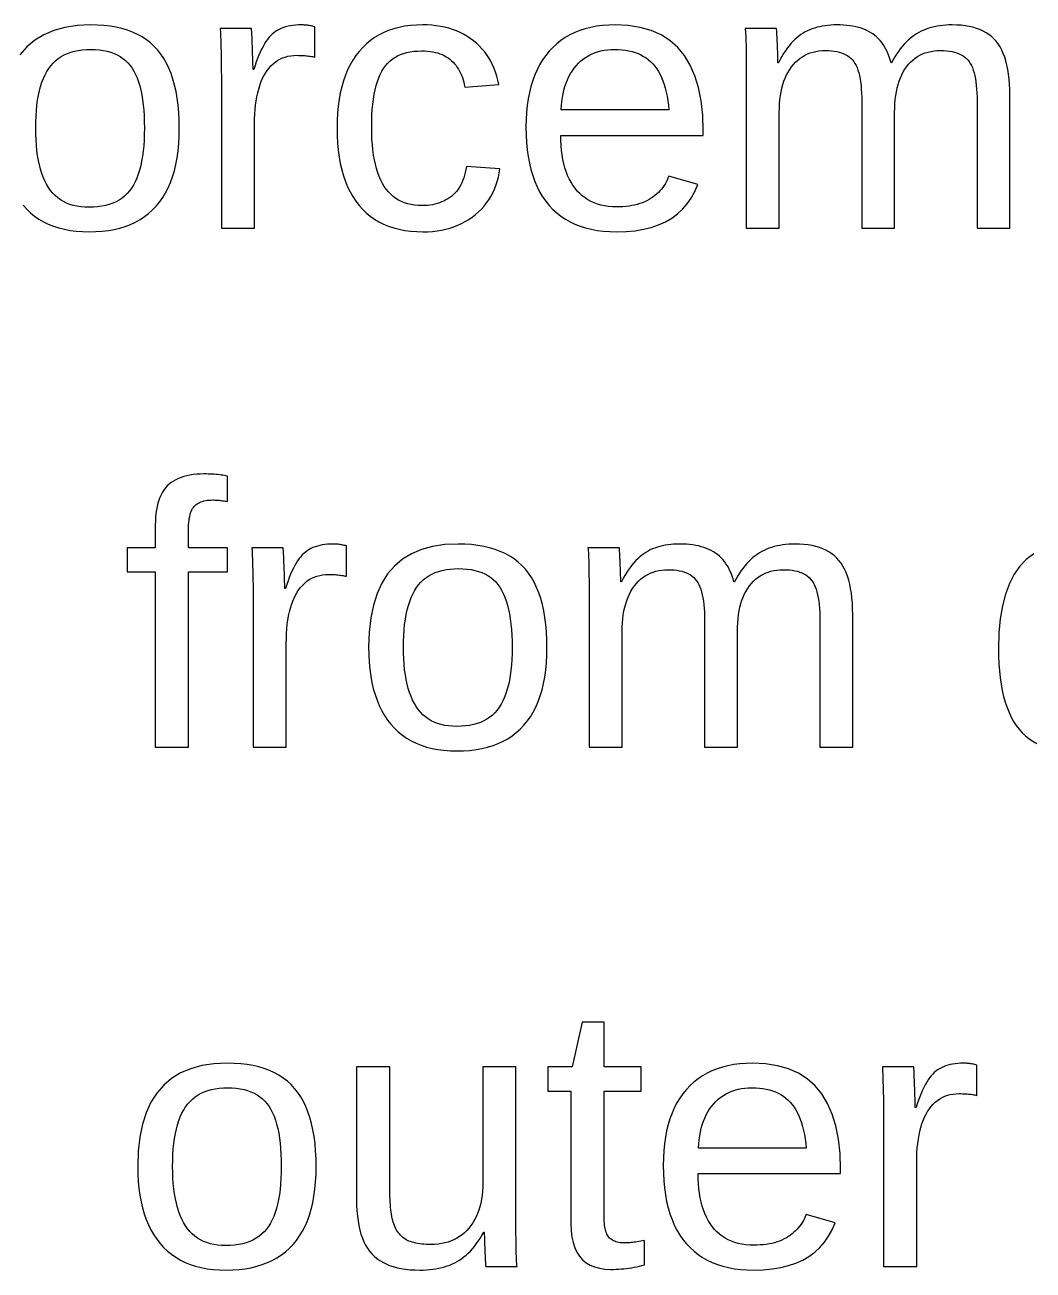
# Model space of a CAD drawing. Extents: x -27 to 133, y -77 to 15.
# Drawn here: x 93.32 to 99.43, y -17.39 to -9.84 of the extents above; entities that cross this region are included whole.
import ezdxf

# ---------------------------------------------------------------- set-up
doc = ezdxf.new("R2010")
doc.units = 0
doc.layers.get('0').update_dxf_attribs({"linetype": 'CONTINUOUS'})

msp = doc.modelspace()

# ---------------------------------------------------------------- linework, layer by layer
for points in [[(93.3087, -10.9296), (93.3303, -10.9535), (93.3534, -10.9755), (93.3781, -10.9956), (93.4043, -11.0138), (93.432, -11.0301), (93.4613, -11.0444), (93.4921, -11.0569), (93.5245, -11.0674), (93.5584, -11.076), (93.5938, -11.0827), (93.6307, -11.0875), (93.6692, -11.0903), (93.7092, -11.0913), (93.7495, -11.0904), (93.7882, -11.0876), (93.8254, -11.083), (93.8612, -11.0766), (93.8954, -11.0683), (93.9281, -11.0582), (93.9594, -11.0462), (93.9891, -11.0324), (94.0174, -11.0168), (94.0441, -10.9993), (94.0694, -10.9799), (94.0931, -10.9588), (94.1154, -10.9358), (94.1361, -10.9109), (94.1551, -10.8841), (94.1725, -10.8554), (94.1882, -10.8247), (94.2023, -10.7921), (94.2147, -10.7577), (94.2255, -10.7212), (94.2346, -10.6829), (94.242, -10.6427), (94.2478, -10.6005), (94.252, -10.5564), (94.2545, -10.5104), (94.2553, -10.4625), (94.2545, -10.4141), (94.2522, -10.3677), (94.2483, -10.3232), (94.2429, -10.2808), (94.2359, -10.2404), (94.2274, -10.2019), (94.2173, -10.1655), (94.2057, -10.131), (94.1925, -10.0986), (94.1778, -10.0681), (94.1615, -10.0396), (94.1437, -10.0131), (94.1244, -9.98862), (94.1033, -9.96603), (94.0806, -9.94525), (94.0561, -9.92627), (94.0299, -9.9091), (94.002, -9.89374), (93.9723, -9.88018), (93.9409, -9.86843), (93.9077, -9.85849), (93.8728, -9.85036), (93.8362, -9.84403), (93.7979, -9.83951), (93.7578, -9.8368), (93.716, -9.8359), (93.6357, -9.83961), (93.5618, -9.85073), (93.4944, -9.86927), (93.4334, -9.89522), (93.3788, -9.92859), (93.3306, -9.96937), (93.2889, -10.0176)], [(99.437, -13.0459), (99.3922, -13.0796), (99.3527, -13.1208), (99.3185, -13.1695), (99.2895, -13.2257), (99.2658, -13.2894), (99.2473, -13.3606), (99.2341, -13.4393), (99.2262, -13.5255), (99.2236, -13.6192), (99.2242, -13.6664), (99.2262, -13.7118), (99.2293, -13.7553), (99.2338, -13.7969), (99.2396, -13.8367), (99.2466, -13.8745), (99.2549, -13.9105), (99.2645, -13.9446), (99.2753, -13.9768), (99.2875, -14.0072), (99.3009, -14.0356), (99.3156, -14.0622), (99.3316, -14.0869), (99.3489, -14.1097), (99.3677, -14.1308), (99.3879, -14.1499), (99.4095, -14.1673), (99.4326, -14.1828), (99.4571, -14.1965)]]:
    msp.add_lwpolyline(points)
for points in [[(94.7119, -10.4379), (94.7123, -10.4074), (94.7134, -10.3781), (94.7154, -10.3499), (94.7181, -10.3228), (94.7216, -10.2968), (94.7259, -10.2719), (94.731, -10.2481), (94.7369, -10.2254), (94.7435, -10.2038), (94.7509, -10.1833), (94.7591, -10.1639), (94.7681, -10.1457), (94.7779, -10.1285), (94.7884, -10.1125), (94.7996, -10.0978), (94.8115, -10.0844), (94.8241, -10.0723), (94.8374, -10.0614), (94.8515, -10.0518), (94.8662, -10.0435), (94.8816, -10.0365), (94.8977, -10.0307), (94.9145, -10.0263), (94.9321, -10.0231), (94.9503, -10.0212), (94.9692, -10.0205), (94.9794, -10.0206), (94.9892, -10.0208), (94.9988, -10.0211), (95.008, -10.0216), (95.0169, -10.0222), (95.0255, -10.0229), (95.0337, -10.0238), (95.0417, -10.0248), (95.0493, -10.0259), (95.0566, -10.0271), (95.0636, -10.0285), (95.0703, -10.0301), (95.0766, -10.0317), (95.0766, -9.84709), (95.0703, -9.84543), (95.0639, -9.84391), (95.0576, -9.84252), (95.0513, -9.84126), (95.0449, -9.84014), (95.0386, -9.83914), (95.0324, -9.83828), (95.0261, -9.83755), (95.0198, -9.83696), (95.0136, -9.8365), (95.0074, -9.83616), (95.0011, -9.83597), (94.9949, -9.8359), (94.9777, -9.83624), (94.961, -9.83725), (94.945, -9.83894), (94.9296, -9.8413), (94.9148, -9.84434), (94.9006, -9.84805), (94.887, -9.85244), (94.874, -9.85751), (94.8616, -9.86325), (94.8498, -9.86966), (94.8386, -9.87675), (94.8281, -9.88452), (94.8181, -9.89296), (94.8086, -9.90232), (94.7992, -9.91284), (94.79, -9.92453), (94.781, -9.93739), (94.7721, -9.95141), (94.7634, -9.9666), (94.7549, -9.98295), (94.7465, -10.0005), (94.7384, -10.0192), (94.7304, -10.039), (94.7225, -10.06), (94.7149, -10.0822), (94.7074, -10.1055), (94.7029, -10.1055), (94.7029, -10.0982), (94.7027, -10.0889), (94.7024, -10.0777), (94.7021, -10.0645), (94.7016, -10.0494), (94.701, -10.0323), (94.7003, -10.0133), (94.6995, -9.99231), (94.6986, -9.96939), (94.6976, -9.94453), (94.6965, -9.91773), (94.6953, -9.88897), (94.694, -9.85827), (94.5038, -9.85827), (94.5047, -9.88187), (94.5057, -9.90515), (94.5065, -9.92811), (94.5072, -9.95075), (94.5079, -9.97308), (94.5085, -9.99508), (94.509, -10.0168), (94.5095, -10.0381), (94.5098, -10.0592), (94.5101, -10.0799), (94.5103, -10.1004), (94.5104, -10.1205), (94.5105, -10.1402), (94.5105, -11.0689), (94.7119, -11.0689)], [(95.7627, -11.0907), (95.7911, -11.0888), (95.8187, -11.0858), (95.8455, -11.0815), (95.8716, -11.0759), (95.8968, -11.0691), (95.9213, -11.0611), (95.9449, -11.0519), (95.9678, -11.0414), (95.9898, -11.0297), (96.0111, -11.0168), (96.0316, -11.0026), (96.0512, -10.9873), (96.0699, -10.9708), (96.0874, -10.9536), (96.1037, -10.9355), (96.1187, -10.9165), (96.1326, -10.8968), (96.1452, -10.8762), (96.1567, -10.8547), (96.1669, -10.8325), (96.176, -10.8094), (96.1838, -10.7854), (96.1904, -10.7607), (96.1958, -10.7351), (96.2001, -10.7086), (95.9964, -10.6952), (95.9935, -10.7134), (95.9899, -10.7309), (95.9857, -10.7477), (95.9808, -10.7636), (95.9753, -10.7789), (95.9691, -10.7934), (95.9623, -10.8072), (95.9548, -10.8202), (95.9466, -10.8325), (95.9378, -10.844), (95.9284, -10.8549), (95.9182, -10.8649), (95.9075, -10.8742), (95.8961, -10.8829), (95.8844, -10.8908), (95.8723, -10.898), (95.8597, -10.9045), (95.8467, -10.9104), (95.8333, -10.9156), (95.8195, -10.92), (95.8053, -10.9238), (95.7906, -10.9269), (95.7756, -10.9293), (95.7601, -10.931), (95.7442, -10.9321), (95.7279, -10.9324), (95.7047, -10.9317), (95.6825, -10.9297), (95.6612, -10.9262), (95.6409, -10.9214), (95.6214, -10.9152), (95.6028, -10.9076), (95.5852, -10.8987), (95.5684, -10.8884), (95.5526, -10.8767), (95.5377, -10.8636), (95.5237, -10.8491), (95.5107, -10.8333), (95.4985, -10.8161), (95.4872, -10.7974), (95.4769, -10.7773), (95.4674, -10.7557), (95.4589, -10.7326), (95.4512, -10.708), (95.4445, -10.6819), (95.4386, -10.6544), (95.4337, -10.6254), (95.4296, -10.5949), (95.4265, -10.5629), (95.4242, -10.5294), (95.4229, -10.4944), (95.4224, -10.458), (95.4228, -10.4201), (95.4241, -10.384), (95.4262, -10.3496), (95.4292, -10.3169), (95.433, -10.2859), (95.4377, -10.2566), (95.4432, -10.2291), (95.4495, -10.2032), (95.4567, -10.1791), (95.4648, -10.1568), (95.4737, -10.1361), (95.4834, -10.1172), (95.494, -10.1), (95.5056, -10.0842), (95.5181, -10.0698), (95.5318, -10.0566), (95.5465, -10.0446), (95.5622, -10.0339), (95.579, -10.0245), (95.5968, -10.0163), (95.6156, -10.0094), (95.6355, -10.0037), (95.6565, -9.99932), (95.6785, -9.99617), (95.7016, -9.99429), (95.7256, -9.99366), (95.7434, -9.99401), (95.7605, -9.99506), (95.777, -9.99681), (95.7929, -9.99927), (95.8081, -10.0024), (95.8226, -10.0063), (95.8366, -10.0108), (95.8499, -10.0161), (95.8626, -10.0221), (95.8746, -10.0287), (95.886, -10.0361), (95.8968, -10.0442), (95.9069, -10.053), (95.9164, -10.0623), (95.9254, -10.0722), (95.9338, -10.0825), (95.9416, -10.0934), (95.9488, -10.1047), (95.9555, -10.1165), (95.9616, -10.1288), (95.9672, -10.1416), (95.9722, -10.1549), (95.9766, -10.1687), (95.9804, -10.183), (95.9837, -10.1977), (95.9863, -10.213), (96.1933, -10.1973), (96.188, -10.1717), (96.1815, -10.147), (96.174, -10.1232), (96.1654, -10.1002), (96.1558, -10.0781), (96.145, -10.0568), (96.1332, -10.0364), (96.1203, -10.0169), (96.1063, -9.99822), (96.0912, -9.98041), (96.075, -9.96345), (96.0578, -9.94736), (96.0395, -9.93213), (96.0203, -9.91789), (96.0003, -9.9048), (95.9796, -9.89284), (95.9581, -9.88202), (95.9359, -9.87234), (95.9129, -9.8638), (95.8892, -9.8564), (95.8648, -9.85013), (95.8396, -9.84501), (95.8136, -9.84102), (95.7869, -9.83818), (95.7594, -9.83647), (95.7312, -9.8359), (95.6934, -9.83685), (95.6569, -9.8397), (95.6218, -9.84445), (95.588, -9.8511), (95.5557, -9.85965), (95.5247, -9.8701), (95.4951, -9.88245), (95.4668, -9.8967), (95.44, -9.91286), (95.4145, -9.93091), (95.3904, -9.95086), (95.3677, -9.97271), (95.3463, -9.99646), (95.3265, -10.022), (95.3082, -10.0493), (95.2915, -10.0783), (95.2764, -10.109), (95.2629, -10.1414), (95.251, -10.1755), (95.2407, -10.2114), (95.2319, -10.2489), (95.2248, -10.2882), (95.2192, -10.3292), (95.2152, -10.3719), (95.2129, -10.4163), (95.2121, -10.4625), (95.2129, -10.509), (95.2152, -10.5537), (95.2192, -10.5967), (95.2247, -10.6379), (95.2318, -10.6774), (95.2405, -10.7152), (95.2508, -10.7512), (95.2627, -10.7855), (95.2761, -10.818), (95.2912, -10.8488), (95.3078, -10.8779), (95.326, -10.9052), (95.3458, -10.9307), (95.3671, -10.9545), (95.3898, -10.9763), (95.4139, -10.9963), (95.4394, -11.0143), (95.4664, -11.0305), (95.4948, -11.0447), (95.5246, -11.0571), (95.5559, -11.0676), (95.5886, -11.0761), (95.6226, -11.0828), (95.6582, -11.0875), (95.6951, -11.0904), (95.7335, -11.0913)], [(96.9649, -11.0896), (97.0192, -11.0845), (97.0702, -11.076), (97.118, -11.0642), (97.1625, -11.0489), (97.2037, -11.0303), (97.2417, -11.0083), (97.2764, -10.9828), (97.3078, -10.954), (97.3359, -10.9218), (97.3608, -10.8862), (97.3824, -10.8472), (97.4007, -10.8049), (97.2239, -10.7545), (97.2193, -10.7667), (97.2141, -10.7786), (97.2083, -10.7902), (97.2019, -10.8014), (97.1949, -10.8123), (97.1873, -10.8229), (97.1791, -10.8332), (97.1702, -10.8431), (97.1608, -10.8527), (97.1508, -10.8619), (97.1401, -10.8708), (97.1289, -10.8794), (97.1171, -10.8877), (97.1046, -10.8955), (97.0916, -10.9026), (97.0779, -10.9091), (97.0636, -10.9151), (97.0487, -10.9203), (97.0332, -10.925), (97.017, -10.9291), (97.0003, -10.9325), (96.9829, -10.9353), (96.9649, -10.9375), (96.9463, -10.939), (96.9271, -10.9399), (96.9073, -10.9403), (96.8823, -10.9396), (96.8582, -10.9376), (96.8351, -10.9342), (96.8129, -10.9296), (96.7917, -10.9235), (96.7713, -10.9162), (96.752, -10.9075), (96.7336, -10.8975), (96.7161, -10.8861), (96.6995, -10.8734), (96.6839, -10.8593), (96.6692, -10.844), (96.6555, -10.8273), (96.6428, -10.8093), (96.6311, -10.7902), (96.6203, -10.77), (96.6107, -10.7487), (96.602, -10.7262), (96.5944, -10.7027), (96.5877, -10.678), (96.5821, -10.6521), (96.5775, -10.6252), (96.574, -10.5971), (96.5714, -10.5679), (96.5699, -10.5376), (96.5694, -10.5061), (97.4332, -10.5061), (97.4332, -10.4793), (97.43, -10.3841), (97.4205, -10.2965), (97.4048, -10.2166), (97.3827, -10.1443), (97.3542, -10.0795), (97.3195, -10.0224), (97.2784, -9.97295), (97.2311, -9.93107), (97.1774, -9.89681), (97.1174, -9.87016), (97.051, -9.85113), (96.9784, -9.83971), (96.8995, -9.8359), (96.8601, -9.83685), (96.8221, -9.83969), (96.7855, -9.84442), (96.7504, -9.85105), (96.7167, -9.85957), (96.6844, -9.86998), (96.6536, -9.88229), (96.6241, -9.89649), (96.5961, -9.91259), (96.5695, -9.93057), (96.5444, -9.95046), (96.5206, -9.97223), (96.4983, -9.9959), (96.4776, -10.0213), (96.4584, -10.0484), (96.441, -10.0772), (96.4252, -10.1076), (96.4111, -10.1397), (96.3986, -10.1734), (96.3878, -10.2088), (96.3787, -10.2458), (96.3712, -10.2845), (96.3654, -10.3248), (96.3612, -10.3668), (96.3587, -10.4105), (96.3579, -10.4558), (96.3587, -10.5034), (96.3612, -10.5492), (96.3654, -10.5931), (96.3712, -10.6352), (96.3787, -10.6755), (96.3878, -10.7139), (96.3986, -10.7505), (96.4111, -10.7852), (96.4252, -10.8181), (96.441, -10.8492), (96.4584, -10.8784), (96.4776, -10.9058), (96.4983, -10.9313), (96.5207, -10.955), (96.5446, -10.9767), (96.57, -10.9966), (96.5969, -11.0146), (96.6253, -11.0307), (96.6552, -11.0449), (96.6867, -11.0572), (96.7197, -11.0676), (96.7542, -11.0762), (96.7902, -11.0828), (96.8277, -11.0875), (96.8667, -11.0904), (96.9073, -11.0913)], [(97.8942, -10.3674), (97.8947, -10.3403), (97.896, -10.3142), (97.8982, -10.289), (97.9013, -10.2648), (97.9053, -10.2416), (97.9102, -10.2193), (97.916, -10.1979), (97.9226, -10.1776), (97.9302, -10.1581), (97.9386, -10.1396), (97.9479, -10.1221), (97.9581, -10.1055), (97.9692, -10.0899), (97.9811, -10.0753), (97.9935, -10.0619), (98.0067, -10.0497), (98.0204, -10.0386), (98.0348, -10.0287), (98.0498, -10.02), (98.0655, -10.0124), (98.0818, -10.006), (98.0987, -10.0008), (98.1163, -9.99667), (98.1345, -9.99376), (98.1534, -9.99201), (98.1728, -9.99143), (98.1917, -9.99183), (98.2096, -9.99302), (98.2266, -9.995), (98.2427, -9.99778), (98.2578, -10.0014), (98.2721, -10.0057), (98.2854, -10.0109), (98.2978, -10.0169), (98.3094, -10.0236), (98.32, -10.0312), (98.3296, -10.0395), (98.3384, -10.0486), (98.3463, -10.0586), (98.3534, -10.0695), (98.3599, -10.0818), (98.3659, -10.0953), (98.3713, -10.1102), (98.3762, -10.1263), (98.3804, -10.1436), (98.3841, -10.1623), (98.3873, -10.1823), (98.3898, -10.2035), (98.3918, -10.2261), (98.3933, -10.2499), (98.3941, -10.275), (98.3944, -10.3014), (98.3944, -11.0689), (98.5936, -11.0689), (98.5936, -10.3674), (98.594, -10.3402), (98.5953, -10.3139), (98.5975, -10.2886), (98.6005, -10.2643), (98.6044, -10.241), (98.6092, -10.2186), (98.6148, -10.1972), (98.6213, -10.1768), (98.6287, -10.1574), (98.6369, -10.1389), (98.646, -10.1214), (98.656, -10.1049), (98.6668, -10.0893), (98.6785, -10.0749), (98.6908, -10.0615), (98.7038, -10.0494), (98.7175, -10.0384), (98.7319, -10.0285), (98.747, -10.0198), (98.7628, -10.0123), (98.7793, -10.0059), (98.7965, -10.0007), (98.8144, -9.99664), (98.8329, -9.99375), (98.8522, -9.99201), (98.8722, -9.99143), (98.891, -9.99183), (98.9089, -9.99302), (98.9259, -9.995), (98.942, -9.99778), (98.9571, -10.0014), (98.9714, -10.0057), (98.9847, -10.0109), (98.9972, -10.0169), (99.0087, -10.0236), (99.0193, -10.0312), (99.029, -10.0395), (99.0377, -10.0486), (99.0456, -10.0586), (99.0527, -10.0695), (99.0593, -10.0818), (99.0652, -10.0953), (99.0706, -10.1102), (99.0755, -10.1263), (99.0798, -10.1436), (99.0835, -10.1623), (99.0866, -10.1823), (99.0892, -10.2035), (99.0911, -10.2261), (99.0926, -10.2499), (99.0934, -10.275), (99.0937, -10.3014), (99.0937, -11.0689), (99.2929, -11.0689), (99.2929, -10.2622), (99.2924, -10.228), (99.2909, -10.1953), (99.2884, -10.1642), (99.285, -10.1345), (99.2805, -10.1063), (99.2751, -10.0797), (99.2687, -10.0546), (99.2613, -10.0309), (99.2529, -10.0088), (99.2435, -9.98823), (99.2332, -9.96914), (99.2218, -9.95155), (99.2095, -9.93548), (99.1961, -9.92075), (99.1815, -9.90719), (99.1657, -9.89482), (99.1487, -9.88363), (99.1306, -9.87361), (99.1112, -9.86477), (99.0907, -9.85711), (99.069, -9.85063), (99.0461, -9.84533), (99.022, -9.8412), (98.9967, -9.83826), (98.9703, -9.83649), (98.9427, -9.8359), (98.9234, -9.83622), (98.9046, -9.83717), (98.8863, -9.83876), (98.8684, -9.84098), (98.8509, -9.84384), (98.8339, -9.84734), (98.8174, -9.85147), (98.8012, -9.85624), (98.7855, -9.86164), (98.7703, -9.86768), (98.7555, -9.87435), (98.7412, -9.88166), (98.7273, -9.88961), (98.7137, -9.89827), (98.7005, -9.90775), (98.6876, -9.91803), (98.675, -9.92912), (98.6627, -9.94102), (98.6508, -9.95372), (98.6391, -9.96723), (98.6277, -9.98155), (98.6167, -9.99668), (98.606, -10.0126), (98.5956, -10.0294), (98.5855, -10.0469), (98.5757, -10.0653), (98.5723, -10.0653), (98.5672, -10.0472), (98.5615, -10.03), (98.5552, -10.0135), (98.5484, -9.99774), (98.541, -9.98277), (98.533, -9.96858), (98.5244, -9.95515), (98.5153, -9.9425), (98.5056, -9.93061), (98.4953, -9.91948), (98.4844, -9.90913), (98.473, -9.89955), (98.461, -9.89073), (98.4483, -9.88262), (98.435, -9.87516), (98.421, -9.86834), (98.4063, -9.86218), (98.3909, -9.85666), (98.3748, -9.8518), (98.3581, -9.84758), (98.3407, -9.84401), (98.3226, -9.84109), (98.3038, -9.83882), (98.2843, -9.8372), (98.2642, -9.83622), (98.2433, -9.8359), (98.225, -9.8362), (98.207, -9.83709), (98.1895, -9.83858), (98.1725, -9.84067), (98.1558, -9.84335), (98.1397, -9.84663), (98.1239, -9.8505), (98.1086, -9.85497), (98.0937, -9.86004), (98.0793, -9.8657), (98.0653, -9.87195), (98.0517, -9.87881), (98.0386, -9.88626), (98.0258, -9.89447), (98.0132, -9.9036), (98.0009, -9.91366), (97.9887, -9.92465), (97.9768, -9.93657), (97.9652, -9.94941), (97.9537, -9.96318), (97.9425, -9.97788), (97.9315, -9.9935), (97.9207, -10.0101), (97.9102, -10.0275), (97.8999, -10.0459), (97.8898, -10.0653), (97.8864, -10.0653), (97.8861, -10.052), (97.8857, -10.0394), (97.8854, -10.0275), (97.8851, -10.0162), (97.8848, -10.0056), (97.8845, -9.99571), (97.8842, -9.98646), (97.8839, -9.97788), (97.8836, -9.96997), (97.8833, -9.96272), (97.883, -9.95614), (97.8828, -9.95024), (97.8825, -9.945), (97.8822, -9.94013), (97.882, -9.93536), (97.8817, -9.93066), (97.8815, -9.92606), (97.8813, -9.92154), (97.8811, -9.91711), (97.8808, -9.91276), (97.8806, -9.9085), (97.8804, -9.90432), (97.8802, -9.90023), (97.88, -9.89623), (97.8799, -9.89232), (97.8797, -9.88848), (97.8795, -9.88481), (97.8793, -9.88136), (97.8792, -9.87814), (97.879, -9.87514), (97.8788, -9.87236), (97.8787, -9.86981), (97.8785, -9.86749), (97.8783, -9.86539), (97.8781, -9.86352), (97.878, -9.86187), (97.8778, -9.86044), (97.8776, -9.85925), (97.8775, -9.85827), (97.6872, -9.85827), (97.6882, -9.86648), (97.6892, -9.87663), (97.69, -9.88872), (97.6907, -9.90276), (97.6914, -9.91875), (97.692, -9.93669), (97.6925, -9.95657), (97.693, -9.9784), (97.6933, -10.0022), (97.6936, -10.0279), (97.6938, -10.0556), (97.6939, -10.0852), (97.6939, -10.1167), (97.6939, -11.0689), (97.8942, -11.0689)], [(93.6819, -10.9418), (93.6578, -10.9396), (93.6348, -10.9361), (93.6128, -10.9311), (93.5919, -10.9247), (93.5721, -10.9169), (93.5533, -10.9076), (93.5355, -10.8969), (93.5188, -10.8848), (93.5032, -10.8713), (93.4886, -10.8564), (93.475, -10.84), (93.4625, -10.8222), (93.451, -10.803), (93.4404, -10.7824), (93.4308, -10.7603), (93.422, -10.7369), (93.4142, -10.7121), (93.4073, -10.6858), (93.4013, -10.6581), (93.3963, -10.629), (93.3921, -10.5985), (93.3889, -10.5666), (93.3866, -10.5333), (93.3852, -10.4986), (93.3848, -10.4625), (93.3852, -10.4254), (93.3866, -10.3898), (93.389, -10.3558), (93.3922, -10.3233), (93.3964, -10.2924), (93.4016, -10.263), (93.4076, -10.2352), (93.4146, -10.2089), (93.4226, -10.1841), (93.4314, -10.1609), (93.4412, -10.1392), (93.452, -10.1191), (93.4636, -10.1005), (93.4764, -10.0834), (93.4902, -10.0676), (93.5053, -10.0532), (93.5215, -10.0402), (93.5388, -10.0286), (93.5573, -10.0183), (93.577, -10.0094), (93.5978, -10.0018), (93.6198, -9.99568), (93.6429, -9.99088), (93.6672, -9.98745), (93.6927, -9.9854), (93.7193, -9.98471), (93.7457, -9.98539), (93.771, -9.9874), (93.795, -9.99076), (93.8178, -9.99547), (93.8395, -10.0015), (93.8599, -10.0089), (93.8791, -10.0176), (93.8972, -10.0277), (93.914, -10.0391), (93.9297, -10.0519), (93.9441, -10.066), (93.9573, -10.0815), (93.9694, -10.0983), (93.9804, -10.1166), (93.9905, -10.1365), (93.9998, -10.158), (94.0081, -10.1811), (94.0156, -10.2059), (94.0222, -10.2323), (94.028, -10.2603), (94.0328, -10.29), (94.0368, -10.3212), (94.0398, -10.3541), (94.042, -10.3886), (94.0434, -10.4247), (94.0438, -10.4625), (94.0433, -10.4998), (94.042, -10.5355), (94.0397, -10.5696), (94.0364, -10.6023), (94.0323, -10.6333), (94.0272, -10.6629), (94.0213, -10.6908), (94.0144, -10.7172), (94.0065, -10.7421), (93.9978, -10.7654), (93.9881, -10.7872), (93.9775, -10.8075), (93.966, -10.8261), (93.9535, -10.8433), (93.9397, -10.8592), (93.9246, -10.8736), (93.9084, -10.8867), (93.8909, -10.8984), (93.8722, -10.9088), (93.8523, -10.9177), (93.8311, -10.9253), (93.8088, -10.9315), (93.7852, -10.9363), (93.7603, -10.9397), (93.7343, -10.9418), (93.707, -10.9425)], [(96.5731, -10.3258), (96.5756, -10.3008), (96.5789, -10.2766), (96.5832, -10.2533), (96.5885, -10.2309), (96.5946, -10.2093), (96.6017, -10.1886), (96.6098, -10.1688), (96.6187, -10.1498), (96.6286, -10.1317), (96.6395, -10.1145), (96.6512, -10.0981), (96.6639, -10.0826), (96.6774, -10.0681), (96.6917, -10.0548), (96.7067, -10.0426), (96.7224, -10.0316), (96.7388, -10.0218), (96.7559, -10.0131), (96.7738, -10.0056), (96.7924, -9.9992), (96.8117, -9.99398), (96.8317, -9.98993), (96.8524, -9.98703), (96.8739, -9.98529), (96.8961, -9.98471), (96.9189, -9.98523), (96.9409, -9.98679), (96.9621, -9.98939), (96.9824, -9.99303), (97.0019, -9.99771), (97.0205, -10.0034), (97.0383, -10.0102), (97.0553, -10.018), (97.0715, -10.0268), (97.0868, -10.0367), (97.1012, -10.0476), (97.1149, -10.0595), (97.1277, -10.0725), (97.1397, -10.0867), (97.151, -10.102), (97.1615, -10.1186), (97.1712, -10.1364), (97.1802, -10.1554), (97.1885, -10.1757), (97.196, -10.1971), (97.2027, -10.2198), (97.2087, -10.2438), (97.2139, -10.2689), (97.2184, -10.2953), (97.2221, -10.3229), (97.2251, -10.3517), (96.5716, -10.3517)], [(94.3113, -13.1548), (94.5473, -13.1548), (94.5473, -13.0083), (94.3113, -13.0083), (94.3113, -12.8997), (94.3115, -12.8843), (94.3121, -12.8696), (94.3131, -12.8556), (94.3145, -12.8424), (94.3164, -12.83), (94.3186, -12.8183), (94.3213, -12.8074), (94.3244, -12.7972), (94.3279, -12.7878), (94.3318, -12.7791), (94.3361, -12.7712), (94.3408, -12.764), (94.3459, -12.7576), (94.3515, -12.7518), (94.3576, -12.7465), (94.3642, -12.7416), (94.3713, -12.7372), (94.3789, -12.7333), (94.387, -12.7298), (94.3956, -12.7268), (94.4047, -12.7243), (94.4144, -12.7222), (94.4245, -12.7206), (94.4351, -12.7194), (94.4462, -12.7187), (94.4578, -12.7185), (94.4639, -12.7185), (94.4701, -12.7187), (94.4765, -12.7189), (94.483, -12.7193), (94.4896, -12.7198), (94.4964, -12.7204), (94.5033, -12.7211), (94.5103, -12.7219), (94.5174, -12.7228), (94.5247, -12.7238), (94.5321, -12.7249), (94.5397, -12.7261), (94.5473, -12.7274), (94.5473, -12.5741), (94.5382, -12.5722), (94.5288, -12.5703), (94.5191, -12.5687), (94.5091, -12.5671), (94.4988, -12.5658), (94.4882, -12.5646), (94.4772, -12.5636), (94.466, -12.5627), (94.4545, -12.562), (94.4426, -12.5614), (94.4305, -12.561), (94.418, -12.5608), (94.4053, -12.5607), (94.3826, -12.5611), (94.3609, -12.5624), (94.3402, -12.5646), (94.3203, -12.5676), (94.3013, -12.5715), (94.2833, -12.5762), (94.2662, -12.5818), (94.25, -12.5883), (94.2347, -12.5956), (94.2203, -12.6037), (94.2068, -12.6128), (94.1942, -12.6227), (94.1826, -12.6334), (94.1718, -12.6452), (94.1619, -12.658), (94.1529, -12.672), (94.1447, -12.687), (94.1374, -12.7031), (94.1309, -12.7204), (94.1253, -12.7387), (94.1206, -12.7581), (94.1167, -12.7786), (94.1137, -12.8003), (94.1116, -12.823), (94.1103, -12.8468), (94.1099, -12.8718), (94.1099, -13.0083), (93.9398, -13.0083), (93.9398, -13.1548), (94.1099, -13.1548), (94.1099, -14.2189), (94.3113, -14.2189)], [(94.9043, -13.5879), (94.9047, -13.5574), (94.9059, -13.5281), (94.9078, -13.4999), (94.9106, -13.4728), (94.9141, -13.4468), (94.9184, -13.4219), (94.9235, -13.3981), (94.9293, -13.3754), (94.936, -13.3538), (94.9434, -13.3333), (94.9516, -13.3139), (94.9606, -13.2957), (94.9703, -13.2785), (94.9809, -13.2625), (94.9921, -13.2478), (95.004, -13.2344), (95.0166, -13.2223), (95.0299, -13.2114), (95.0439, -13.2018), (95.0586, -13.1935), (95.0741, -13.1865), (95.0902, -13.1807), (95.107, -13.1763), (95.1245, -13.1731), (95.1427, -13.1712), (95.1617, -13.1705), (95.1718, -13.1706), (95.1817, -13.1708), (95.1912, -13.1711), (95.2004, -13.1716), (95.2093, -13.1722), (95.2179, -13.1729), (95.2262, -13.1738), (95.2341, -13.1748), (95.2418, -13.1759), (95.2491, -13.1771), (95.2561, -13.1785), (95.2627, -13.1801), (95.2691, -13.1817), (95.2691, -12.9971), (95.2627, -12.9954), (95.2564, -12.9939), (95.25, -12.9925), (95.2437, -12.9913), (95.2374, -12.9901), (95.2311, -12.9891), (95.2248, -12.9883), (95.2186, -12.9876), (95.2123, -12.987), (95.2061, -12.9865), (95.1998, -12.9862), (95.1936, -12.986), (95.1874, -12.9859), (95.1701, -12.9862), (95.1535, -12.9872), (95.1375, -12.9889), (95.122, -12.9913), (95.1072, -12.9943), (95.093, -12.9981), (95.0794, -13.0024), (95.0664, -13.0075), (95.054, -13.0132), (95.0423, -13.0197), (95.0311, -13.0268), (95.0205, -13.0345), (95.0106, -13.043), (95.0011, -13.0523), (94.9917, -13.0628), (94.9825, -13.0745), (94.9734, -13.0874), (94.9646, -13.1014), (94.9559, -13.1166), (94.9473, -13.133), (94.939, -13.1505), (94.9308, -13.1692), (94.9228, -13.189), (94.915, -13.21), (94.9073, -13.2322), (94.8998, -13.2555), (94.8954, -13.2555), (94.8953, -13.2482), (94.8952, -13.2389), (94.8949, -13.2277), (94.8945, -13.2145), (94.894, -13.1994), (94.8935, -13.1823), (94.8928, -13.1633), (94.892, -13.1423), (94.8911, -13.1194), (94.8901, -13.0945), (94.889, -13.0677), (94.8877, -13.039), (94.8864, -13.0083), (94.6962, -13.0083), (94.6972, -13.0319), (94.6981, -13.0551), (94.6989, -13.0781), (94.6997, -13.1008), (94.7004, -13.1231), (94.701, -13.1451), (94.7015, -13.1668), (94.7019, -13.1881), (94.7023, -13.2092), (94.7026, -13.2299), (94.7028, -13.2504), (94.7029, -13.2705), (94.7029, -13.2902), (94.7029, -14.2189), (94.9043, -14.2189)], [(95.9796, -14.2404), (96.0183, -14.2376), (96.0555, -14.233), (96.0913, -14.2266), (96.1255, -14.2183), (96.1582, -14.2082), (96.1895, -14.1962), (96.2192, -14.1824), (96.2475, -14.1668), (96.2742, -14.1493), (96.2995, -14.1299), (96.3233, -14.1088), (96.3455, -14.0858), (96.3662, -14.0609), (96.3852, -14.0341), (96.4026, -14.0054), (96.4184, -13.9747), (96.4324, -13.9421), (96.4448, -13.9077), (96.4556, -13.8712), (96.4647, -13.8329), (96.4721, -13.7927), (96.4779, -13.7505), (96.4821, -13.7064), (96.4846, -13.6604), (96.4854, -13.6125), (96.4846, -13.5641), (96.4823, -13.5177), (96.4784, -13.4732), (96.473, -13.4308), (96.466, -13.3904), (96.4575, -13.3519), (96.4474, -13.3155), (96.4358, -13.281), (96.4226, -13.2486), (96.4079, -13.2181), (96.3916, -13.1896), (96.3738, -13.1631), (96.3545, -13.1386), (96.3335, -13.116), (96.3107, -13.0952), (96.2862, -13.0763), (96.26, -13.0591), (96.2321, -13.0437), (96.2024, -13.0302), (96.171, -13.0184), (96.1378, -13.0085), (96.103, -13.0004), (96.0663, -12.994), (96.028, -12.9895), (95.9879, -12.9868), (95.9461, -12.9859), (95.8658, -12.9896), (95.7919, -13.0007), (95.7245, -13.0193), (95.6635, -13.0452), (95.6089, -13.0786), (95.5607, -13.1194), (95.519, -13.1676), (95.4837, -13.2232), (95.4548, -13.2862), (95.4323, -13.3567), (95.4162, -13.4345), (95.4066, -13.5198), (95.4034, -13.6125), (95.4042, -13.6586), (95.4066, -13.7031), (95.4106, -13.7458), (95.4162, -13.7868), (95.4234, -13.8262), (95.4322, -13.8638), (95.4427, -13.8997), (95.4547, -13.934), (95.4683, -13.9665), (95.4835, -13.9973), (95.5003, -14.0265), (95.5188, -14.0539), (95.5388, -14.0796), (95.5604, -14.1035), (95.5835, -14.1255), (95.6082, -14.1456), (95.6344, -14.1638), (95.6621, -14.1801), (95.6914, -14.1944), (95.7222, -14.2069), (95.7546, -14.2174), (95.7885, -14.226), (95.8239, -14.2327), (95.8608, -14.2375), (95.8993, -14.2403), (95.9394, -14.2413)], [(96.9409, -13.5174), (96.9413, -13.4903), (96.9426, -13.4642), (96.9448, -13.439), (96.948, -13.4148), (96.9519, -13.3916), (96.9568, -13.3693), (96.9626, -13.3479), (96.9692, -13.3276), (96.9768, -13.3081), (96.9852, -13.2896), (96.9945, -13.2721), (97.0047, -13.2555), (97.0158, -13.2399), (97.0277, -13.2253), (97.0402, -13.2119), (97.0533, -13.1997), (97.067, -13.1886), (97.0814, -13.1787), (97.0965, -13.17), (97.1121, -13.1624), (97.1284, -13.156), (97.1454, -13.1508), (97.1629, -13.1467), (97.1811, -13.1438), (97.2, -13.142), (97.2195, -13.1414), (97.2383, -13.1418), (97.2562, -13.143), (97.2732, -13.145), (97.2893, -13.1478), (97.3044, -13.1514), (97.3187, -13.1557), (97.332, -13.1609), (97.3445, -13.1669), (97.356, -13.1736), (97.3666, -13.1812), (97.3763, -13.1895), (97.385, -13.1986), (97.3929, -13.2086), (97.4, -13.2195), (97.4066, -13.2318), (97.4125, -13.2453), (97.4179, -13.2602), (97.4228, -13.2763), (97.4271, -13.2936), (97.4308, -13.3123), (97.4339, -13.3323), (97.4364, -13.3535), (97.4384, -13.3761), (97.4399, -13.3999), (97.4407, -13.425), (97.441, -13.4514), (97.441, -14.2189), (97.6402, -14.2189), (97.6402, -13.5174), (97.6406, -13.4902), (97.6419, -13.4639), (97.6441, -13.4386), (97.6471, -13.4143), (97.651, -13.391), (97.6558, -13.3686), (97.6614, -13.3472), (97.6679, -13.3268), (97.6753, -13.3074), (97.6835, -13.2889), (97.6926, -13.2714), (97.7026, -13.2549), (97.7135, -13.2393), (97.7251, -13.2249), (97.7374, -13.2115), (97.7504, -13.1994), (97.7641, -13.1884), (97.7785, -13.1785), (97.7936, -13.1698), (97.8094, -13.1623), (97.8259, -13.1559), (97.8431, -13.1507), (97.861, -13.1466), (97.8795, -13.1437), (97.8988, -13.142), (97.9188, -13.1414), (97.9376, -13.1418), (97.9555, -13.143), (97.9725, -13.145), (97.9886, -13.1478), (98.0038, -13.1514), (98.018, -13.1557), (98.0314, -13.1609), (98.0438, -13.1669), (98.0553, -13.1736), (98.0659, -13.1812), (98.0756, -13.1895), (98.0844, -13.1986), (98.0922, -13.2086), (98.0993, -13.2195), (98.1059, -13.2318), (98.1119, -13.2453), (98.1173, -13.2602), (98.1221, -13.2763), (98.1264, -13.2936), (98.1301, -13.3123), (98.1332, -13.3323), (98.1358, -13.3535), (98.1378, -13.3761), (98.1392, -13.3999), (98.14, -13.425), (98.1403, -13.4514), (98.1403, -14.2189), (98.3395, -14.2189), (98.3395, -13.4122), (98.339, -13.378), (98.3375, -13.3453), (98.335, -13.3142), (98.3316, -13.2845), (98.3271, -13.2563), (98.3217, -13.2297), (98.3153, -13.2046), (98.3079, -13.1809), (98.2995, -13.1588), (98.2902, -13.1382), (98.2798, -13.1191), (98.2685, -13.1016), (98.2561, -13.0855), (98.2427, -13.0707), (98.2281, -13.0572), (98.2123, -13.0448), (98.1953, -13.0336), (98.1772, -13.0236), (98.1578, -13.0148), (98.1373, -13.0071), (98.1156, -13.0006), (98.0927, -12.9953), (98.0686, -12.9912), (98.0434, -12.9883), (98.0169, -12.9865), (97.9893, -12.9859), (97.97, -12.9862), (97.9512, -12.9872), (97.9329, -12.9888), (97.915, -12.991), (97.8975, -12.9938), (97.8805, -12.9973), (97.864, -13.0015), (97.8478, -13.0062), (97.8322, -13.0116), (97.8169, -13.0177), (97.8021, -13.0244), (97.7878, -13.0317), (97.7739, -13.0396), (97.7603, -13.0483), (97.7471, -13.0577), (97.7342, -13.068), (97.7216, -13.0791), (97.7093, -13.091), (97.6974, -13.1037), (97.6857, -13.1172), (97.6744, -13.1316), (97.6633, -13.1467), (97.6526, -13.1626), (97.6422, -13.1794), (97.6321, -13.1969), (97.6223, -13.2153), (97.6189, -13.2153), (97.6138, -13.1972), (97.6081, -13.18), (97.6019, -13.1635), (97.595, -13.1477), (97.5876, -13.1328), (97.5796, -13.1186), (97.571, -13.1052), (97.5619, -13.0925), (97.5522, -13.0806), (97.5419, -13.0695), (97.531, -13.0591), (97.5196, -13.0495), (97.5076, -13.0407), (97.4949, -13.0326), (97.4816, -13.0252), (97.4676, -13.0183), (97.4529, -13.0122), (97.4375, -13.0067), (97.4214, -13.0018), (97.4047, -12.9976), (97.3873, -12.994), (97.3692, -12.9911), (97.3504, -12.9888), (97.3309, -12.9872), (97.3108, -12.9862), (97.2899, -12.9859), (97.2716, -12.9862), (97.2536, -12.9871), (97.2361, -12.9886), (97.2191, -12.9907), (97.2025, -12.9933), (97.1863, -12.9966), (97.1705, -13.0005), (97.1552, -13.005), (97.1403, -13.01), (97.1259, -13.0157), (97.1119, -13.022), (97.0983, -13.0288), (97.0852, -13.0363), (97.0724, -13.0445), (97.0598, -13.0536), (97.0475, -13.0637), (97.0354, -13.0747), (97.0235, -13.0866), (97.0118, -13.0994), (97.0003, -13.1132), (96.9891, -13.1279), (96.9781, -13.1435), (96.9673, -13.1601), (96.9568, -13.1775), (96.9465, -13.1959), (96.9364, -13.2153), (96.933, -13.2153), (96.9327, -13.202), (96.9323, -13.1894), (96.932, -13.1775), (96.9317, -13.1662), (96.9314, -13.1556), (96.9311, -13.1457), (96.9308, -13.1365), (96.9305, -13.1279), (96.9302, -13.12), (96.9299, -13.1127), (96.9296, -13.1061), (96.9294, -13.1002), (96.9291, -13.095), (96.9289, -13.0901), (96.9286, -13.0854), (96.9284, -13.0807), (96.9281, -13.0761), (96.9279, -13.0715), (96.9277, -13.0671), (96.9275, -13.0628), (96.9272, -13.0585), (96.927, -13.0543), (96.9269, -13.0502), (96.9267, -13.0462), (96.9265, -13.0423), (96.9263, -13.0385), (96.9261, -13.0348), (96.926, -13.0314), (96.9258, -13.0281), (96.9256, -13.0251), (96.9254, -13.0224), (96.9253, -13.0198), (96.9251, -13.0175), (96.9249, -13.0154), (96.9248, -13.0135), (96.9246, -13.0119), (96.9244, -13.0104), (96.9242, -13.0092), (96.9241, -13.0083), (96.7339, -13.0083), (96.7349, -13.0165), (96.7358, -13.0266), (96.7366, -13.0387), (96.7374, -13.0528), (96.738, -13.0688), (96.7386, -13.0867), (96.7391, -13.1066), (96.7396, -13.1284), (96.7399, -13.1522), (96.7402, -13.1779), (96.7404, -13.2056), (96.7405, -13.2352), (96.7406, -13.2667), (96.7406, -14.2189), (96.9409, -14.2189)], [(95.912, -14.0918), (95.8879, -14.0896), (95.8649, -14.0861), (95.8429, -14.0811), (95.822, -14.0747), (95.8022, -14.0669), (95.7834, -14.0576), (95.7656, -14.0469), (95.7489, -14.0348), (95.7333, -14.0213), (95.7187, -14.0064), (95.7051, -13.99), (95.6926, -13.9722), (95.6811, -13.953), (95.6705, -13.9324), (95.6609, -13.9103), (95.6521, -13.8869), (95.6443, -13.8621), (95.6374, -13.8358), (95.6314, -13.8081), (95.6264, -13.779), (95.6222, -13.7485), (95.619, -13.7166), (95.6167, -13.6833), (95.6153, -13.6486), (95.6149, -13.6125), (95.6153, -13.5754), (95.6167, -13.5398), (95.6191, -13.5058), (95.6223, -13.4733), (95.6265, -13.4424), (95.6317, -13.413), (95.6377, -13.3852), (95.6447, -13.3589), (95.6527, -13.3341), (95.6615, -13.3109), (95.6713, -13.2892), (95.6821, -13.2691), (95.6938, -13.2505), (95.7065, -13.2334), (95.7203, -13.2176), (95.7354, -13.2032), (95.7516, -13.1902), (95.7689, -13.1786), (95.7874, -13.1683), (95.8071, -13.1594), (95.8279, -13.1518), (95.8499, -13.1457), (95.873, -13.1409), (95.8973, -13.1375), (95.9228, -13.1354), (95.9494, -13.1347), (95.9758, -13.1354), (96.0011, -13.1374), (96.0251, -13.1408), (96.0479, -13.1455), (96.0696, -13.1515), (96.09, -13.1589), (96.1092, -13.1676), (96.1273, -13.1777), (96.1441, -13.1891), (96.1598, -13.2019), (96.1742, -13.216), (96.1874, -13.2315), (96.1995, -13.2483), (96.2105, -13.2666), (96.2206, -13.2865), (96.2299, -13.308), (96.2382, -13.3311), (96.2457, -13.3559), (96.2523, -13.3823), (96.2581, -13.4103), (96.2629, -13.44), (96.2669, -13.4712), (96.2699, -13.5041), (96.2721, -13.5386), (96.2735, -13.5747), (96.2739, -13.6125), (96.2734, -13.6498), (96.2721, -13.6855), (96.2698, -13.7196), (96.2665, -13.7523), (96.2624, -13.7833), (96.2573, -13.8129), (96.2514, -13.8408), (96.2445, -13.8672), (96.2366, -13.8921), (96.2279, -13.9154), (96.2182, -13.9372), (96.2076, -13.9575), (96.1961, -13.9761), (96.1836, -13.9933), (96.1698, -14.0092), (96.1547, -14.0236), (96.1385, -14.0367), (96.121, -14.0484), (96.1023, -14.0588), (96.0824, -14.0677), (96.0612, -14.0753), (96.0389, -14.0815), (96.0153, -14.0863), (95.9904, -14.0897), (95.9644, -14.0918), (95.9371, -14.0925)], [(96.8886, -17.3867), (96.9045, -17.3862), (96.9204, -17.3854), (96.9362, -17.3843), (96.952, -17.3829), (96.9677, -17.3811), (96.9833, -17.379), (96.999, -17.3767), (97.0145, -17.374), (97.03, -17.3709), (97.0455, -17.3676), (97.0609, -17.3639), (97.0762, -17.36), (97.0762, -17.2112), (97.0647, -17.2135), (97.0537, -17.2156), (97.043, -17.2176), (97.0328, -17.2193), (97.023, -17.2209), (97.0136, -17.2223), (97.0047, -17.2235), (96.9961, -17.2245), (96.988, -17.2253), (96.9804, -17.226), (96.9731, -17.2265), (96.9663, -17.2267), (96.9599, -17.2268), (96.9493, -17.2266), (96.9392, -17.226), (96.9296, -17.225), (96.9205, -17.2235), (96.9118, -17.2216), (96.9037, -17.2193), (96.8961, -17.2166), (96.889, -17.2135), (96.8824, -17.2099), (96.8762, -17.206), (96.8706, -17.2016), (96.8655, -17.1968), (96.8608, -17.1916), (96.8566, -17.1859), (96.8527, -17.1795), (96.8492, -17.1725), (96.846, -17.165), (96.8431, -17.1568), (96.8406, -17.148), (96.8384, -17.1385), (96.8365, -17.1285), (96.835, -17.1178), (96.8338, -17.1066), (96.833, -17.0947), (96.8325, -17.0822), (96.8323, -17.0691), (96.8323, -16.3048), (97.0561, -16.3048), (97.0561, -16.1583), (96.8323, -16.1583), (96.8323, -15.8875), (96.698, -15.8875), (96.6387, -16.1583), (96.491, -16.1583), (96.491, -16.3048), (96.6309, -16.3048), (96.6309, -17.1127), (96.6323, -17.1533), (96.6366, -17.1906), (96.6438, -17.2246), (96.6538, -17.2554), (96.6667, -17.283), (96.6824, -17.3073), (96.701, -17.3284), (96.7224, -17.3463), (96.7467, -17.3609), (96.7739, -17.3722), (96.8039, -17.3803), (96.8368, -17.3852), (96.8726, -17.3868)], [(94.5797, -17.3904), (94.6185, -17.3876), (94.6557, -17.383), (94.6914, -17.3766), (94.7257, -17.3683), (94.7584, -17.3582), (94.7896, -17.3462), (94.8194, -17.3324), (94.8476, -17.3168), (94.8744, -17.2993), (94.8996, -17.2799), (94.9234, -17.2588), (94.9457, -17.2358), (94.9664, -17.2109), (94.9854, -17.1841), (95.0028, -17.1554), (95.0185, -17.1247), (95.0326, -17.0921), (95.045, -17.0577), (95.0558, -17.0212), (95.0649, -16.9829), (95.0723, -16.9427), (95.0781, -16.9005), (95.0822, -16.8564), (95.0847, -16.8104), (95.0855, -16.7625), (95.0848, -16.7141), (95.0824, -16.6677), (95.0786, -16.6232), (95.0732, -16.5808), (95.0662, -16.5404), (95.0577, -16.5019), (95.0476, -16.4655), (95.036, -16.431), (95.0228, -16.3986), (95.0081, -16.3681), (94.9918, -16.3396), (94.974, -16.3131), (94.9546, -16.2886), (94.9336, -16.266), (94.9109, -16.2452), (94.8864, -16.2263), (94.8602, -16.2091), (94.8322, -16.1937), (94.8026, -16.1802), (94.7711, -16.1684), (94.738, -16.1585), (94.7031, -16.1504), (94.6665, -16.144), (94.6281, -16.1395), (94.588, -16.1368), (94.5462, -16.1359), (94.466, -16.1396), (94.3921, -16.1507), (94.3247, -16.1693), (94.2637, -16.1952), (94.2091, -16.2286), (94.1609, -16.2694), (94.1192, -16.3176), (94.0838, -16.3732), (94.0549, -16.4362), (94.0325, -16.5067), (94.0164, -16.5845), (94.0068, -16.6698), (94.0036, -16.7625), (94.0044, -16.8086), (94.0068, -16.8531), (94.0108, -16.8958), (94.0164, -16.9368), (94.0236, -16.9762), (94.0324, -17.0138), (94.0428, -17.0497), (94.0548, -17.084), (94.0684, -17.1165), (94.0837, -17.1473), (94.1005, -17.1765), (94.1189, -17.2039), (94.1389, -17.2296), (94.1605, -17.2535), (94.1837, -17.2755), (94.2083, -17.2956), (94.2345, -17.3138), (94.2623, -17.3301), (94.2916, -17.3444), (94.3224, -17.3569), (94.3547, -17.3674), (94.3886, -17.376), (94.424, -17.3827), (94.461, -17.3875), (94.4995, -17.3903), (94.5395, -17.3913)], [(95.735, -17.391), (95.7551, -17.3901), (95.7746, -17.3885), (95.7936, -17.3864), (95.812, -17.3836), (95.83, -17.3802), (95.8474, -17.3762), (95.8643, -17.3716), (95.8807, -17.3664), (95.8966, -17.3605), (95.9119, -17.3541), (95.9267, -17.347), (95.941, -17.3393), (95.9549, -17.3308), (95.9686, -17.3215), (95.9819, -17.3114), (95.9951, -17.3003), (96.0079, -17.2884), (96.0206, -17.2756), (96.0329, -17.262), (96.045, -17.2475), (96.0568, -17.2321), (96.0684, -17.2159), (96.0797, -17.1988), (96.0908, -17.1808), (96.1016, -17.1619), (96.1049, -17.1619), (96.1053, -17.1752), (96.1056, -17.1878), (96.1059, -17.1997), (96.1063, -17.211), (96.1066, -17.2216), (96.1069, -17.2315), (96.1072, -17.2407), (96.1075, -17.2493), (96.1078, -17.2572), (96.108, -17.2645), (96.1083, -17.2711), (96.1086, -17.277), (96.1088, -17.2822), (96.1091, -17.2871), (96.1093, -17.2919), (96.1096, -17.2965), (96.1098, -17.3012), (96.1101, -17.3057), (96.1103, -17.3101), (96.1105, -17.3144), (96.1107, -17.3187), (96.1109, -17.3229), (96.1111, -17.327), (96.1113, -17.331), (96.1115, -17.3349), (96.1116, -17.3387), (96.1118, -17.3424), (96.112, -17.3458), (96.1122, -17.3491), (96.1123, -17.3521), (96.1125, -17.3548), (96.1127, -17.3574), (96.1129, -17.3597), (96.113, -17.3618), (96.1132, -17.3637), (96.1134, -17.3653), (96.1135, -17.3668), (96.1137, -17.368), (96.1139, -17.3689), (96.3041, -17.3689), (96.3031, -17.3607), (96.3022, -17.3506), (96.3014, -17.3385), (96.3006, -17.3244), (96.2999, -17.3084), (96.2993, -17.2905), (96.2988, -17.2706), (96.2984, -17.2488), (96.298, -17.225), (96.2977, -17.1993), (96.2975, -17.1716), (96.2974, -17.142), (96.2974, -17.1105), (96.2974, -16.1583), (96.096, -16.1583), (96.096, -16.8598), (96.0955, -16.8866), (96.094, -16.9124), (96.0915, -16.9373), (96.088, -16.9613), (96.0836, -16.9844), (96.0781, -17.0066), (96.0717, -17.0278), (96.0642, -17.0482), (96.0558, -17.0676), (96.0463, -17.0861), (96.0359, -17.1037), (96.0245, -17.1204), (96.0121, -17.1362), (95.9988, -17.1509), (95.9848, -17.1645), (95.9701, -17.1769), (95.9546, -17.188), (95.9384, -17.1981), (95.9215, -17.2069), (95.9039, -17.2146), (95.8855, -17.221), (95.8664, -17.2263), (95.8465, -17.2305), (95.826, -17.2334), (95.8047, -17.2352), (95.7827, -17.2358), (95.7677, -17.2356), (95.7532, -17.2351), (95.7393, -17.2342), (95.726, -17.233), (95.7132, -17.2315), (95.701, -17.2296), (95.6894, -17.2273), (95.6783, -17.2248), (95.6679, -17.2218), (95.658, -17.2186), (95.6486, -17.2149), (95.6398, -17.211), (95.6316, -17.2067), (95.6239, -17.202), (95.6165, -17.1969), (95.6094, -17.1913), (95.6026, -17.1853), (95.5962, -17.1788), (95.5901, -17.172), (95.5843, -17.1646), (95.5789, -17.1569), (95.5738, -17.1487), (95.569, -17.1401), (95.5646, -17.131), (95.5605, -17.1215), (95.5567, -17.1116), (95.5532, -17.1011), (95.55, -17.09), (95.5471, -17.0782), (95.5444, -17.0659), (95.5421, -17.0529), (95.54, -17.0392), (95.5382, -17.0249), (95.5367, -17.01), (95.5354, -16.9944), (95.5344, -16.9782), (95.5337, -16.9614), (95.5333, -16.9439), (95.5332, -16.9258), (95.5332, -16.1583), (95.3307, -16.1583), (95.3307, -16.965), (95.3312, -16.9994), (95.3328, -17.0322), (95.3356, -17.0635), (95.3394, -17.0932), (95.3443, -17.1215), (95.3503, -17.1482), (95.3574, -17.1733), (95.3656, -17.197), (95.3749, -17.2191), (95.3853, -17.2397), (95.3967, -17.2588), (95.4093, -17.2763), (95.423, -17.2923), (95.4378, -17.3069), (95.4539, -17.3204), (95.4713, -17.3327), (95.4899, -17.3438), (95.5098, -17.3538), (95.5309, -17.3626), (95.5534, -17.3702), (95.577, -17.3767), (95.602, -17.3819), (95.6282, -17.386), (95.6557, -17.389), (95.6844, -17.3907), (95.7144, -17.3913)], [(97.7974, -17.3896), (97.8517, -17.3845), (97.9027, -17.376), (97.9505, -17.3642), (97.995, -17.3489), (98.0362, -17.3303), (98.0742, -17.3083), (98.1088, -17.2828), (98.1403, -17.254), (98.1684, -17.2218), (98.1933, -17.1862), (98.2149, -17.1472), (98.2332, -17.1049), (98.0564, -17.0545), (98.0518, -17.0667), (98.0466, -17.0786), (98.0408, -17.0902), (98.0344, -17.1014), (98.0274, -17.1123), (98.0198, -17.1229), (98.0115, -17.1332), (98.0027, -17.1431), (97.9933, -17.1527), (97.9833, -17.1619), (97.9726, -17.1708), (97.9614, -17.1794), (97.9496, -17.1877), (97.9371, -17.1955), (97.9241, -17.2026), (97.9104, -17.2091), (97.8961, -17.2151), (97.8812, -17.2203), (97.8657, -17.225), (97.8495, -17.2291), (97.8328, -17.2325), (97.8154, -17.2353), (97.7974, -17.2375), (97.7788, -17.239), (97.7596, -17.2399), (97.7398, -17.2403), (97.7148, -17.2396), (97.6907, -17.2376), (97.6676, -17.2342), (97.6454, -17.2296), (97.6241, -17.2235), (97.6038, -17.2162), (97.5845, -17.2075), (97.566, -17.1975), (97.5486, -17.1861), (97.532, -17.1734), (97.5164, -17.1593), (97.5017, -17.144), (97.488, -17.1273), (97.4753, -17.1093), (97.4635, -17.0902), (97.4528, -17.07), (97.4432, -17.0487), (97.4345, -17.0262), (97.4268, -17.0027), (97.4202, -16.978), (97.4146, -16.9521), (97.41, -16.9252), (97.4065, -16.8971), (97.4039, -16.8679), (97.4024, -16.8376), (97.4019, -16.8061), (98.2657, -16.8061), (98.2657, -16.7793), (98.2625, -16.6841), (98.253, -16.5965), (98.2373, -16.5166), (98.2151, -16.4443), (98.1867, -16.3795), (98.152, -16.3224), (98.1109, -16.2729), (98.0636, -16.2311), (98.0099, -16.1968), (97.9499, -16.1702), (97.8835, -16.1511), (97.8109, -16.1397), (97.7319, -16.1359), (97.6926, -16.1368), (97.6546, -16.1397), (97.618, -16.1444), (97.5829, -16.151), (97.5492, -16.1596), (97.5169, -16.17), (97.4861, -16.1823), (97.4566, -16.1965), (97.4286, -16.2126), (97.402, -16.2306), (97.3769, -16.2505), (97.3531, -16.2722), (97.3308, -16.2959), (97.31, -16.3213), (97.2909, -16.3484), (97.2735, -16.3772), (97.2577, -16.4076), (97.2436, -16.4397), (97.2311, -16.4734), (97.2203, -16.5088), (97.2112, -16.5458), (97.2037, -16.5845), (97.1979, -16.6248), (97.1937, -16.6668), (97.1912, -16.7105), (97.1904, -16.7558), (97.1912, -16.8034), (97.1937, -16.8492), (97.1979, -16.8931), (97.2037, -16.9352), (97.2112, -16.9755), (97.2203, -17.0139), (97.2311, -17.0505), (97.2436, -17.0852), (97.2577, -17.1181), (97.2735, -17.1492), (97.2909, -17.1784), (97.31, -17.2058), (97.3308, -17.2313), (97.3532, -17.255), (97.3771, -17.2767), (97.4025, -17.2966), (97.4294, -17.3146), (97.4578, -17.3307), (97.4877, -17.3449), (97.5192, -17.3572), (97.5522, -17.3676), (97.5867, -17.3762), (97.6227, -17.3828), (97.6602, -17.3875), (97.6992, -17.3904), (97.7398, -17.3913)], [(98.7279, -16.7379), (98.7282, -16.7074), (98.7294, -16.6781), (98.7314, -16.6499), (98.7341, -16.6228), (98.7376, -16.5968), (98.7419, -16.5719), (98.747, -16.5481), (98.7529, -16.5254), (98.7595, -16.5038), (98.7669, -16.4833), (98.7751, -16.4639), (98.7841, -16.4457), (98.7939, -16.4285), (98.8044, -16.4125), (98.8156, -16.3978), (98.8275, -16.3844), (98.8401, -16.3723), (98.8534, -16.3614), (98.8674, -16.3518), (98.8822, -16.3435), (98.8976, -16.3365), (98.9137, -16.3307), (98.9305, -16.3263), (98.948, -16.3231), (98.9663, -16.3212), (98.9852, -16.3205), (98.9954, -16.3206), (99.0052, -16.3208), (99.0148, -16.3211), (99.024, -16.3216), (99.0329, -16.3222), (99.0414, -16.3229), (99.0497, -16.3238), (99.0577, -16.3248), (99.0653, -16.3259), (99.0726, -16.3271), (99.0796, -16.3285), (99.0863, -16.3301), (99.0926, -16.3317), (99.0926, -16.1471), (99.0863, -16.1454), (99.0799, -16.1439), (99.0736, -16.1425), (99.0672, -16.1413), (99.0609, -16.1401), (99.0546, -16.1391), (99.0483, -16.1383), (99.0421, -16.1376), (99.0358, -16.137), (99.0296, -16.1365), (99.0233, -16.1362), (99.0171, -16.136), (99.0109, -16.1359), (98.9937, -16.1362), (98.977, -16.1372), (98.961, -16.1389), (98.9456, -16.1413), (98.9307, -16.1443), (98.9165, -16.1481), (98.9029, -16.1524), (98.8899, -16.1575), (98.8776, -16.1632), (98.8658, -16.1697), (98.8546, -16.1768), (98.8441, -16.1845), (98.8341, -16.193), (98.8246, -16.2023), (98.8152, -16.2128), (98.806, -16.2245), (98.797, -16.2374), (98.7881, -16.2514), (98.7794, -16.2666), (98.7709, -16.283), (98.7625, -16.3005), (98.7544, -16.3192), (98.7463, -16.339), (98.7385, -16.36), (98.7309, -16.3822), (98.7234, -16.4055), (98.7189, -16.4055), (98.7188, -16.3982), (98.7187, -16.3889), (98.7184, -16.3777), (98.718, -16.3645), (98.7176, -16.3494), (98.717, -16.3323), (98.7163, -16.3133), (98.7155, -16.2923), (98.7146, -16.2694), (98.7136, -16.2445), (98.7125, -16.2177), (98.7113, -16.189), (98.71, -16.1583), (98.5197, -16.1583), (98.5207, -16.1819), (98.5216, -16.2051), (98.5225, -16.2281), (98.5232, -16.2508), (98.5239, -16.2731), (98.5245, -16.2951), (98.525, -16.3168), (98.5254, -16.3381), (98.5258, -16.3592), (98.5261, -16.3799), (98.5263, -16.4004), (98.5264, -16.4205), (98.5264, -16.4402), (98.5264, -17.3689), (98.7279, -17.3689)], [(94.5121, -17.2418), (94.4881, -17.2396), (94.4651, -17.2361), (94.4431, -17.2311), (94.4222, -17.2247), (94.4023, -17.2169), (94.3835, -17.2076), (94.3658, -17.1969), (94.3491, -17.1848), (94.3334, -17.1713), (94.3188, -17.1564), (94.3053, -17.14), (94.2928, -17.1222), (94.2813, -17.103), (94.2707, -17.0824), (94.261, -17.0603), (94.2523, -17.0369), (94.2445, -17.0121), (94.2376, -16.9858), (94.2316, -16.9581), (94.2265, -16.929), (94.2224, -16.8985), (94.2192, -16.8666), (94.2169, -16.8333), (94.2155, -16.7986), (94.215, -16.7625), (94.2155, -16.7254), (94.2169, -16.6898), (94.2192, -16.6558), (94.2225, -16.6233), (94.2267, -16.5924), (94.2318, -16.563), (94.2379, -16.5352), (94.2449, -16.5089), (94.2528, -16.4841), (94.2617, -16.4609), (94.2715, -16.4392), (94.2822, -16.4191), (94.2939, -16.4005), (94.3066, -16.3834), (94.3205, -16.3676), (94.3355, -16.3532), (94.3517, -16.3402), (94.3691, -16.3286), (94.3876, -16.3183), (94.4072, -16.3094), (94.4281, -16.3018), (94.4501, -16.2957), (94.4732, -16.2909), (94.4975, -16.2875), (94.523, -16.2854), (94.5496, -16.2847), (94.576, -16.2854), (94.6012, -16.2874), (94.6253, -16.2908), (94.6481, -16.2955), (94.6697, -16.3015), (94.6902, -16.3089), (94.7094, -16.3176), (94.7274, -16.3277), (94.7443, -16.3391), (94.7599, -16.3519), (94.7744, -16.366), (94.7876, -16.3815), (94.7997, -16.3983), (94.8107, -16.4166), (94.8208, -16.4365), (94.83, -16.458), (94.8384, -16.4811), (94.8459, -16.5059), (94.8525, -16.5323), (94.8582, -16.5603), (94.8631, -16.59), (94.867, -16.6212), (94.8701, -16.6541), (94.8723, -16.6886), (94.8736, -16.7247), (94.8741, -16.7625), (94.8736, -16.7998), (94.8722, -16.8355), (94.8699, -16.8696), (94.8667, -16.9023), (94.8626, -16.9333), (94.8575, -16.9629), (94.8515, -16.9908), (94.8446, -17.0172), (94.8368, -17.0421), (94.8281, -17.0654), (94.8184, -17.0872), (94.8078, -17.1075), (94.7963, -17.1261), (94.7837, -17.1433), (94.7699, -17.1592), (94.7549, -17.1736), (94.7386, -17.1867), (94.7212, -17.1984), (94.7025, -17.2088), (94.6825, -17.2177), (94.6614, -17.2253), (94.639, -17.2315), (94.6154, -17.2363), (94.5906, -17.2397), (94.5645, -17.2418), (94.5373, -17.2425)], [(97.4056, -16.6258), (97.408, -16.6008), (97.4114, -16.5766), (97.4157, -16.5533), (97.4209, -16.5309), (97.4271, -16.5093), (97.4342, -16.4886), (97.4422, -16.4688), (97.4512, -16.4498), (97.4611, -16.4317), (97.4719, -16.4145), (97.4837, -16.3981), (97.4964, -16.3826), (97.5099, -16.3681), (97.5242, -16.3548), (97.5392, -16.3426), (97.5549, -16.3316), (97.5713, -16.3218), (97.5884, -16.3131), (97.6063, -16.3056), (97.6249, -16.2992), (97.6442, -16.294), (97.6642, -16.2899), (97.6849, -16.287), (97.7064, -16.2853), (97.7286, -16.2847), (97.7514, -16.2852), (97.7734, -16.2868), (97.7946, -16.2894), (97.8149, -16.293), (97.8344, -16.2977), (97.853, -16.3034), (97.8708, -16.3102), (97.8878, -16.318), (97.9039, -16.3268), (97.9193, -16.3367), (97.9337, -16.3476), (97.9474, -16.3595), (97.9602, -16.3725), (97.9722, -16.3867), (97.9835, -16.402), (97.994, -16.4186), (98.0037, -16.4364), (98.0127, -16.4554), (98.021, -16.4757), (98.0285, -16.4971), (98.0352, -16.5198), (98.0412, -16.5438), (98.0464, -16.5689), (98.0509, -16.5953), (98.0546, -16.6229), (98.0575, -16.6517), (97.4041, -16.6517)]]:
    msp.add_lwpolyline(points, close=True)

doc.saveas('drawing.dxf')
